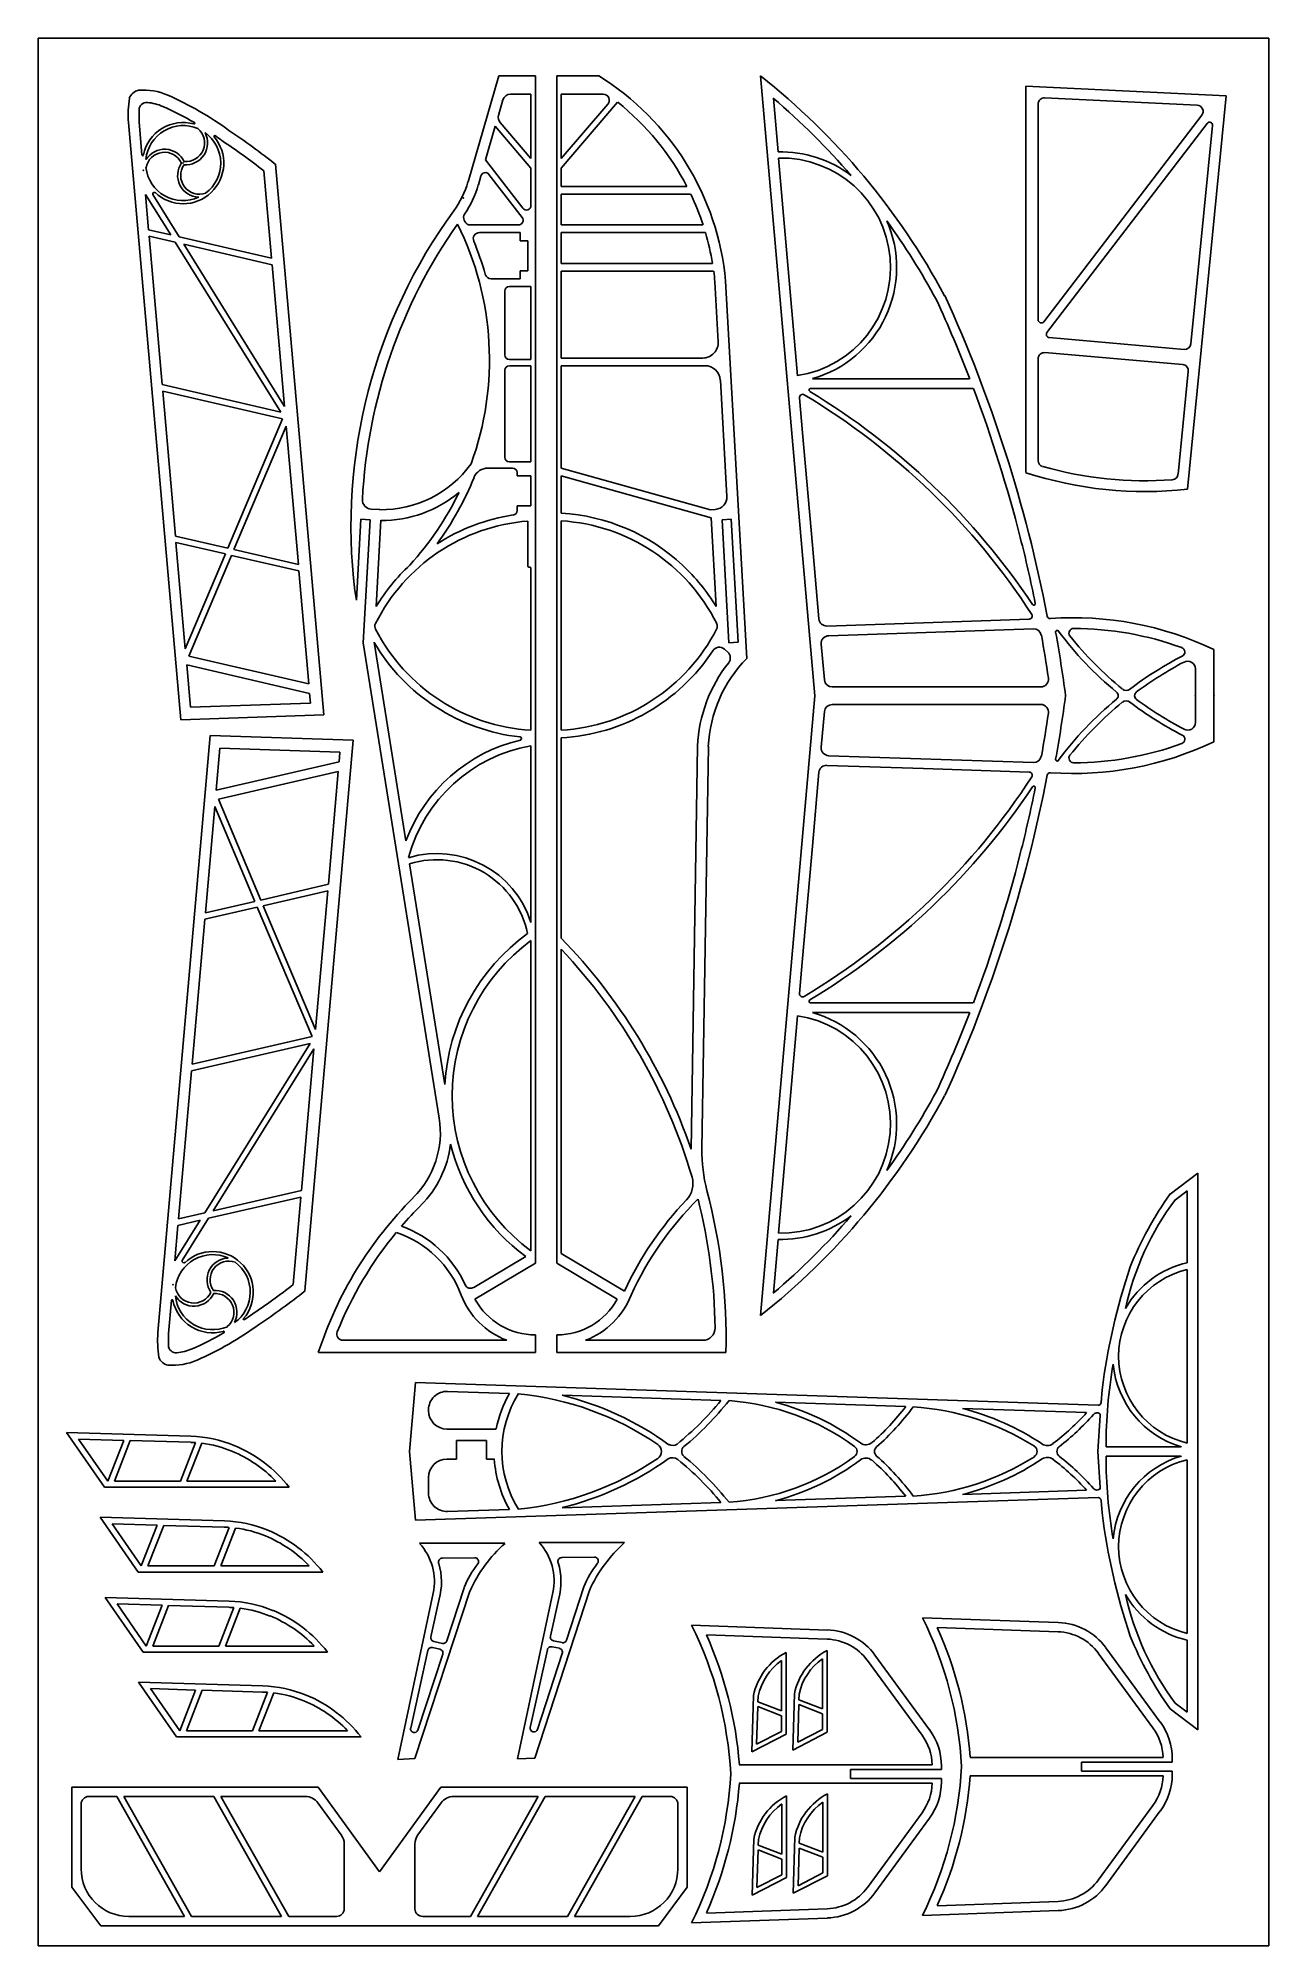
# Model space of a CAD drawing. Header units: millimetres. Extents: x 1497 to 2297, y -732 to 508.
import ezdxf

# ---------------------------------------------------------------- set-up
doc = ezdxf.new("R2010")
doc.units = ezdxf.units.MM
doc.header["$PDSIZE"] = -1

msp = doc.modelspace()

# ---------------------------------------------------------------- linework, layer by layer
at = {"color": 7, "linetype": 'Continuous'}
for p, q in [((1496.8, 508.2), (2296.8, 508.2)), ((1496.8, 508.2), (1496.8, -731.8)), ((2296.8, 508.2), (2296.8, -731.8)), ((1776.3, 414.8), (1796.2, 483.8)), ((1820.2, 483.8), (1796.2, 483.8)), ((1820.2, -288.1), (1820.2, 483.8)), ((1833.9, 483.8), (1861.2, 483.8)), ((1833.9, -288.1), (1833.9, 483.8)), ((1966.4, 483.8), (2001.8, 80.8)), ((1817.2, 471.8), (1803.8, 471.8)), ((1817.2, 429.9), (1817.2, 471.8)), ((1836.9, 471.8), (1864.1, 471.8)), ((1836.9, 429.9), (1836.9, 471.8)), ((2269.2, 470.7), (2138.9, 477)), ((2138.9, 477), (2138.9, 225.8)), ((1796, 458), (1799, 468.2)), ((1836.9, 423.8), (1873.5, 466.5)), ((1836.9, 429.9), (1867.1, 465.2)), ((1974.8, 469.2), (1977.8, 434.3)), ((2146.9, 465.4), (2146.9, 325.1)), ((2250.2, 464.6), (2151.1, 469.4)), ((2269.2, 470.7), (2243.9, 215)), ((1555.5, 453.3), (1589.5, 65.2)), ((1562.4, 453.8), (1564.3, 432.3)), ((1787.7, 429.1), (1794, 450.9)), ((1817.2, 423.8), (1794, 450.9)), ((1817.2, 429.9), (1797.1, 453.4)), ((2150.5, 323.9), (2253.2, 458.2)), ((2152.6, 316.8), (2256.7, 452.8)), ((2260.3, 451.4), (2246.2, 309.5)), ((1643.5, 422), (1648.5, 365.1)), ((1651.2, 426.2), (1682.6, 68.3)), ((1811.8, 397.7), (1787.7, 429.1)), ((1817.2, 399.5), (1817.2, 423.8)), ((1836.9, 411.8), (1836.9, 423.8)), ((1978.1, 430.3), (1990.4, 288.8)), ((1783, 412.8), (1784.7, 418.6)), ((1811.5, 391.6), (1789.9, 419.6)), ((1836.9, 411.8), (1918.6, 411.8)), ((1566.6, 406.6), (1568.6, 383.6)), ((1583, 380.3), (1566.6, 406.6)), ((1588.5, 379), (1571.4, 406.5)), ((1836.9, 399.5), (1836.9, 406.8)), ((1836.9, 406.8), (1921, 406.8)), ((1836.9, 386.8), (1836.9, 399.5)), ((1777.8, 386.8), (1809.1, 386.8)), ((1836.9, 386.8), (1929, 386.8)), ((1583, 380.3), (1568.6, 383.6)), ((1586, 375.5), (1569, 379.4)), ((1569, 379.4), (1577.4, 283)), ((1654.5, 265.2), (1586, 375.5)), ((1648.5, 365.1), (1588.5, 379)), ((1657, 268.8), (1591.5, 374.2)), ((1648.9, 360.9), (1591.5, 374.2)), ((1783.7, 381.8), (1810.2, 381.8)), ((1810.2, 376.5), (1810.2, 381.8)), ((1810.2, 376.5), (1815.2, 376.5)), ((1815.2, 357), (1815.2, 376.5)), ((1836.9, 381.8), (1930.6, 381.8)), ((1836.9, 361.8), (1836.9, 381.8)), ((1648.9, 360.9), (1657, 268.8)), ((1836.9, 361.8), (1935.2, 361.8)), ((1791.3, 351.8), (1810.2, 351.8)), ((1810.2, 357), (1815.2, 357)), ((1810.2, 351.8), (1810.2, 357)), ((1836.9, 356.8), (1935.9, 356.8)), ((1836.9, 300.3), (1836.9, 356.8)), ((1938.9, 310.9), (1936.8, 349.8)), ((1957.5, 105), (1943.7, 350.3)), ((1800.2, 302.3), (1800.2, 343.8)), ((1803.2, 346.8), (1817.2, 346.8)), ((1817.2, 299.3), (1817.2, 346.8)), ((2241.9, 305.9), (2154.1, 313.6)), ((1803.2, 299.3), (1817.2, 299.3)), ((1836.9, 300.3), (1928.9, 300.3)), ((2146.9, 299.8), (2146.9, 233.6)), ((2240.8, 296), (2151.2, 303.8)), ((1800.2, 235.8), (1800.2, 292.3)), ((1803.2, 295.3), (1817.2, 295.3)), ((1817.2, 232.8), (1817.2, 295.3)), ((1836.9, 228.8), (1836.9, 295.3)), ((1836.9, 295.3), (1930.3, 295.3)), ((1944.6, 210.3), (1940.3, 285.9)), ((2102.3, 286.8), (2000.1, 286.8)), ((2244.4, 291.6), (2237.8, 224.7)), ((1654.5, 265.2), (1577.4, 283)), ((1655.7, 260.8), (1577.8, 278.8)), ((1577.8, 278.8), (1586.1, 184.6)), ((1991.8, 274.5), (1993.8, 251.7)), ((2104.7, 280.5), (1998.9, 280.5)), ((1655.7, 260.8), (1620.1, 176.7)), ((1658.1, 256.1), (1624.1, 175.8)), ((1658.1, 256.1), (1666, 166.1)), ((1993.8, 251.7), (2000.2, 178.7)), ((1789.4, 228.8), (1805.2, 228.8)), ((1803.2, 232.8), (1817.2, 232.8)), ((1808.2, 223.8), (1808.2, 225.8)), ((1808.2, 223.8), (1817.2, 223.8)), ((1817.2, 204.3), (1817.2, 223.8)), ((1836.9, 228.8), (1934, 201.7)), ((1836.9, 199.5), (1836.9, 223.7)), ((1836.9, 223.7), (1934.3, 196.4)), ((1718.9, 201.8), (1713.3, 202.1)), ((1808.2, 204.3), (1817.2, 204.3)), ((1808.2, 201.2), (1808.2, 204.3)), ((1934, 201.7), (1937, 201.9)), ((1703.7, 142.9), (1706.7, 195.5)), ((1712.7, 195.1), (1706.7, 195.5)), ((1708.2, 115.1), (1712.7, 195.1)), ((1716.5, 138.7), (1719.6, 194.8)), ((1815.2, 165.1), (1815.2, 194.3)), ((1836.9, 58.4), (1836.9, 194.5)), ((1937.6, 138.7), (1934.3, 196.4)), ((1941.4, 195.1), (1947.4, 195.5)), ((1945.9, 115.2), (1941.4, 195.1)), ((1951.9, 115.6), (1947.4, 195.5)), ((1620.1, 176.7), (1586.1, 184.6)), ((1618.6, 173), (1586.4, 180.4)), ((1586.4, 180.4), (1592.5, 111.3)), ((1666, 166.1), (1624.1, 175.8)), ((2000.2, 178.7), (2004.4, 130.7)), ((1618.6, 173), (1592.5, 111.3)), ((1622.5, 172), (1594.8, 106.6)), ((1666.4, 161.9), (1622.5, 172)), ((1666.4, 161.9), (1672.8, 88.6)), ((1815.9, 164.4), (1816.5, 164.4)), ((1817.2, 58.4), (1817.2, 163.7)), ((1702.7, 149.1), (1703.7, 142.9)), ((2009.6, 126.1), (2072.3, 128.2)), ((2010.7, 119.8), (2143.9, 124.3)), ((2072.3, 128.2), (2141.1, 130.6)), ((1708.2, 115.1), (1757.6, -193.9)), ((1715.2, 115.5), (1735.9, -13.6)), ((1945.9, 115.2), (1951.9, 115.6)), ((1998, 119.7), (1998.3, 119.7)), ((2005.9, 114.4), (2008, 91.1)), ((1673.3, 82.3), (1593.4, 100.8)), ((1593.4, 100.8), (1595.8, 73.4)), ((1672.8, 88.6), (1594.8, 106.6)), ((1942.9, 111), (1945.1, 109.1)), ((2261.1, 50.8), (2261.1, 110.8)), ((2249.1, 63.4), (2249.1, 98.2)), ((1595.8, 73.4), (1673.9, 76)), ((1673.3, 82.3), (1673.9, 76)), ((1966.4, -322.1), (2001.8, 80.8)), ((2013, 86.5), (2148.6, 86.5)), ((2013, 75.1), (2148.6, 75.1)), ((2161.1, 80.8), (2161.1, 80.8)), ((2161.1, 80.8), (2161.1, 80.8)), ((1589.5, 65.2), (1682.6, 68.3)), ((2005.9, 47.3), (2008, 70.6)), ((1574.6, -333.2), (1608.6, 54.9)), ((1608.6, 54.9), (1701.7, 51.8)), ((1670.3, -306.1), (1701.7, 51.8)), ((1836.9, -76.7), (1836.9, 53.4)), ((1612.5, 19.3), (1614.9, 46.7)), ((1692.5, 37.8), (1612.5, 19.3)), ((1614.9, 46.7), (1693, 44.1)), ((1692.5, 37.8), (1693, 44.1)), ((1817.2, -66.6), (1817.2, 48.3)), ((1925.5, 48.1), (1921.3, -213.9)), ((1932.5, 47.9), (1928.3, -213.7)), ((1998, 41.9), (1998.3, 41.9)), ((2010.7, 41.8), (2143.9, 37.3)), ((1691.9, 31.5), (1614, 13.5)), ((1685.5, -41.8), (1691.9, 31.5)), ((2000.2, -17), (2004.4, 31)), ((2009.6, 35.5), (2072.3, 33.4)), ((2072.3, 33.4), (2141.1, 31.1)), ((1641.7, -52), (1614, 13.5)), ((1605.6, -60.3), (1611.6, 8.8)), ((1637.7, -52.9), (1611.6, 8.8)), ((1993.8, -90.1), (2000.2, -17)), ((1738.2, -28.4), (1761.2, -171.9)), ((1685.5, -41.8), (1641.7, -52)), ((1685.1, -46), (1643.2, -55.7)), ((1677.2, -136.1), (1685.1, -46)), ((1639.3, -56.6), (1605.2, -64.5)), ((1637.7, -52.9), (1605.6, -60.3)), ((1674.9, -140.8), (1639.3, -56.6)), ((1677.2, -136.1), (1643.2, -55.7)), ((1596.9, -158.8), (1605.2, -64.5)), ((1817.2, -280), (1817.2, -78.4)), ((1836.9, -281.8), (1836.9, -84)), ((1991.8, -112.8), (1993.8, -90.1)), ((2104.7, -118.8), (1998.9, -118.8)), ((1978.1, -268.6), (1990.4, -127.2)), ((2102.3, -125.2), (2000.1, -125.2)), ((1673.6, -145.2), (1596.6, -163)), ((1674.9, -140.8), (1596.9, -158.8)), ((1673.6, -145.2), (1605.1, -255.4)), ((1676.1, -148.8), (1610.6, -254.1)), ((1668, -240.9), (1676.1, -148.8)), ((1588.1, -259.3), (1596.6, -163)), ((2250.7, -229.6), (2232.6, -243.1)), ((2250.7, -229.6), (2250.7, -591.3)), ((1667.7, -245.1), (1607.6, -258.9)), ((1668, -240.9), (1610.6, -254.1)), ((1662.7, -301.9), (1667.7, -245.1)), ((2243.7, -241.1), (2236.1, -246.8)), ((2243.7, -287.8), (2243.7, -241.1)), ((1602.1, -260.2), (1585.7, -286.6)), ((1602.1, -260.2), (1587.7, -263.5)), ((1605.1, -255.4), (1588.1, -259.3)), ((1607.6, -258.9), (1590.5, -286.4)), ((1585.7, -286.6), (1587.7, -263.5)), ((1974.8, -307.6), (1977.8, -272.6)), ((1813.9, -283.7), (1780.1, -303.8)), ((1836.9, -281.8), (1878, -306.2)), ((1820.2, -288.1), (1780.8, -311.5)), ((1833.9, -288.1), (1873.3, -311.5)), ((2243.7, -405), (2243.7, -292.2)), ((1581.6, -333.7), (1583.5, -312.2)), ((1820.2, -346.2), (1820.2, -334.7)), ((1833.9, -346.2), (1833.9, -334.7)), ((1820.2, -346.2), (1679, -346.2)), ((1801.4, -338.2), (1695, -338.2)), ((1943.9, -346.2), (1833.9, -346.2)), ((1928.9, -338.2), (1852.6, -338.2)), ((1742.1, -365.7), (1738.2, -410.4)), ((2185.8, -380.4), (1742.1, -365.7)), ((1803.2, -372.7), (1763, -371.4)), ((2188.4, -370.4), (2187.9, -378.6)), ((1750.6, -383.9), (1750.6, -383.4)), ((1940.7, -377.3), (1837.5, -373.8)), ((2060.7, -381.3), (1976.2, -378.5)), ((2178.4, -385.2), (2097.8, -382.5)), ((1794.6, -395.9), (1762.6, -395.9)), ((2185.9, -385.4), (2185.1, -385.4)), ((2187.3, -387), (2185.7, -410.4)), ((1540, -433.7), (1515.3, -398.1)), ((1596.1, -400.6), (1515.3, -398.1)), ((1542.1, -429.7), (1523.1, -402.4)), ((1552.5, -403.3), (1523.1, -402.4)), ((1542.1, -429.7), (1552.5, -403.3)), ((1546.4, -429.7), (1556.7, -403.4)), ((1596, -404.5), (1556.7, -403.4)), ((1589.3, -429.7), (1599.1, -404.7)), ((1593.6, -429.7), (1603.3, -405.1)), ((1768.8, -415.4), (1768.8, -403.4)), ((1788.3, -403.4), (1768.8, -403.4)), ((1788.3, -415.4), (1788.3, -403.4)), ((2191, -407.4), (2239.9, -407.4)), ((1738.2, -410.4), (1738.2, -410.4)), ((1738.2, -410.4), (1738.2, -410.4)), ((1742.1, -455.2), (1738.2, -410.4)), ((1768.8, -415.4), (1762.6, -415.4)), ((1793.4, -415.4), (1788.3, -415.4)), ((2187.3, -433.8), (2185.7, -410.4)), ((2191, -413.4), (2239.9, -413.4)), ((2243.7, -415.9), (2243.7, -528.7)), ((1540, -433.7), (1660, -433.7)), ((1546.4, -429.7), (1589.3, -429.7)), ((1593.6, -429.7), (1651.3, -429.7)), ((1750.6, -437.5), (1750.6, -427.4)), ((2185.8, -440.4), (1742.1, -455.2)), ((1940.7, -443.6), (1837.5, -447)), ((2060.7, -439.6), (1976.2, -442.4)), ((2178.4, -435.7), (2097.8, -438.4)), ((2185.9, -435.4), (2185.1, -435.5)), ((2188.4, -450.4), (2187.9, -442.3)), ((1561.8, -488.8), (1537.1, -453.2)), ((1617.9, -455.6), (1537.1, -453.2)), ((1563.9, -484.8), (1544.9, -457.5)), ((1574.3, -458.3), (1544.9, -457.5)), ((1563.9, -484.8), (1574.3, -458.3)), ((1568.2, -484.8), (1578.5, -458.5)), ((1617.8, -459.6), (1578.5, -458.5)), ((1803.2, -448.2), (1763, -449.5)), ((1611.2, -484.8), (1621, -459.8)), ((1615.5, -484.8), (1625.1, -460.2)), ((1744.8, -470.1), (1800.3, -470.1)), ((1822.5, -469.7), (1878.1, -469.7)), ((1759.6, -479.9), (1780.7, -479.6)), ((1837.3, -479.4), (1858.5, -479.1)), ((1561.8, -488.8), (1681.8, -488.8)), ((1568.2, -484.8), (1611.2, -484.8)), ((1615.5, -484.8), (1673.1, -484.8)), ((1565, -540.9), (1540.3, -505.3)), ((1621.1, -507.7), (1540.3, -505.3)), ((1753.7, -502.6), (1730.7, -610.7)), ((1777.4, -501.3), (1741.8, -610.1)), ((1757.5, -506.4), (1752.1, -531)), ((1773.8, -499), (1762.6, -533.5)), ((1831.4, -502.1), (1808.4, -610.2)), ((1855.2, -500.9), (1819.6, -609.7)), ((1835.3, -506), (1829.8, -530.5)), ((1851.6, -498.5), (1840.3, -533)), ((1567, -536.9), (1548.1, -509.5)), ((1577.4, -510.4), (1548.1, -509.5)), ((1567, -536.9), (1577.4, -510.4)), ((1571.3, -536.9), (1581.6, -510.5)), ((1620.9, -511.7), (1581.6, -510.5)), ((1614.3, -536.9), (1624.1, -511.9)), ((1618.6, -536.9), (1628.2, -512.3)), ((2071.6, -518.6), (2160, -521.7)), ((1921.5, -523.4), (2009.9, -526.5)), ((1931.2, -529.7), (2009.7, -532.5)), ((2081.2, -524.9), (2159.8, -527.7)), ((2243.7, -533.1), (2243.7, -579.8)), ((1565, -540.9), (1685, -540.9)), ((1571.3, -536.9), (1614.3, -536.9)), ((1618.6, -536.9), (1676.2, -536.9)), ((1750.2, -539.8), (1739, -590.2)), ((1759.8, -542.1), (1743.7, -591.5)), ((1753.1, -537.9), (1757.9, -538.9)), ((1754, -534), (1759.7, -535.2)), ((1827.9, -539.3), (1816.7, -589.8)), ((1837.5, -541.7), (1821.5, -591.1)), ((1830.9, -537.4), (1835.7, -538.4)), ((1831.8, -533.5), (1837.4, -534.7)), ((1983, -594.2), (1983, -541.1)), ((2006.7, -577.8), (2006.7, -545.2)), ((2009.7, -593), (2009.7, -539.8)), ((2076.3, -591.3), (2040.8, -542.8)), ((2221.5, -590), (2186, -541.6)), ((2226.3, -586.5), (2190.8, -538)), ((1980, -579), (1980, -546.4)), ((2071.4, -594.8), (2035.9, -546.4)), ((1586.8, -596), (1562.1, -560.4)), ((1642.9, -562.8), (1562.1, -560.4)), ((1588.9, -592), (1569.9, -564.6)), ((1599.2, -565.5), (1569.9, -564.6)), ((1588.9, -592), (1599.2, -565.5)), ((1593.2, -592), (1603.5, -565.6)), ((1642.8, -566.8), (1603.5, -565.6)), ((1636.1, -592), (1645.9, -567)), ((1640.4, -592), (1650, -567.4)), ((1961.9, -569.2), (1960.8, -605.7)), ((1964.8, -569.5), (1964.7, -573.1)), ((1988.5, -567.9), (1987.4, -604.5)), ((1991.5, -568.3), (1991.4, -571.9)), ((1964.6, -576.2), (1963.9, -600.7)), ((1980, -582.2), (1964.6, -576.2)), ((1980, -579), (1964.7, -573.1)), ((1980, -592.4), (1980, -582.2)), ((1991.3, -575), (1990.6, -599.5)), ((2006.7, -581), (1991.3, -575)), ((2006.7, -577.8), (1991.4, -571.9)), ((2006.7, -591.2), (2006.7, -581)), ((2250.7, -591.3), (2232.6, -577.7)), ((2243.7, -579.8), (2236, -574)), ((1593.2, -592), (1636.1, -592)), ((1640.4, -592), (1698, -592)), ((1983, -594.2), (1960.8, -605.7)), ((1980, -592.4), (1963.9, -600.7)), ((2009.7, -593), (1987.4, -604.5)), ((2006.7, -591.2), (1990.6, -599.5)), ((1586.8, -596), (1706.8, -596)), ((1730.7, -610.7), (1741.8, -610.1)), ((1808.4, -610.2), (1819.6, -609.7)), ((1952.6, -614.1), (2078, -614.1)), ((2025, -617.1), (2025, -623.1)), ((2025, -617.1), (2084, -617.1)), ((2084, -614.9), (2084, -617.1)), ((2102.7, -609.3), (2228.1, -609.3)), ((2175.1, -612.3), (2175.1, -618.3)), ((2175.1, -612.3), (2234.1, -612.3)), ((2175.1, -618.3), (2234.1, -618.3)), ((2234.1, -610.1), (2234.1, -612.3)), ((2234.1, -620.4), (2234.1, -618.3)), ((1678.8, -628.7), (1518.8, -628.7)), ((1518.8, -693.7), (1518.8, -628.7)), ((1678.8, -628.7), (1718.8, -683.7)), ((1758.7, -628.7), (1718.8, -683.7)), ((1758.7, -628.7), (1918.7, -628.7)), ((1918.7, -693.7), (1918.7, -628.7)), ((1952.6, -626.1), (2078, -626.1)), ((2025, -623.1), (2084, -623.1)), ((2084, -625.2), (2084, -623.1)), ((2102.7, -621.3), (2228.1, -621.3)), ((1524.8, -681.7), (1524.8, -639.7)), ((1548, -634.7), (1529.8, -634.7)), ((1592, -712.7), (1548, -634.7)), ((1596.6, -712.7), (1552.6, -634.7)), ((1611.1, -634.7), (1552.6, -634.7)), ((1655.1, -712.7), (1611.1, -634.7)), ((1670.6, -634.7), (1615.7, -634.7)), ((1659.7, -712.7), (1615.7, -634.7)), ((1678.7, -638.9), (1693.8, -659.7)), ((1758.8, -638.9), (1743.7, -659.7)), ((1766.9, -634.7), (1821.8, -634.7)), ((1777.8, -712.7), (1821.8, -634.7)), ((1782.4, -712.7), (1826.4, -634.7)), ((1826.4, -634.7), (1884.9, -634.7)), ((1840.9, -712.7), (1884.9, -634.7)), ((1845.5, -712.7), (1889.5, -634.7)), ((1889.5, -634.7), (1907.7, -634.7)), ((1912.7, -681.7), (1912.7, -639.7)), ((1980.2, -672.2), (1980.2, -639.6)), ((1983.2, -687.4), (1983.2, -634.3)), ((2006.9, -671), (2006.9, -638.4)), ((2009.9, -686.2), (2009.9, -633)), ((2221.5, -640.5), (2186, -689)), ((2226.3, -644.1), (2190.8, -692.6)), ((2071.4, -645.3), (2035.9, -693.8)), ((2076.3, -648.9), (2040.8, -697.4)), ((1695.8, -665.6), (1695.8, -707.7)), ((1741.8, -665.6), (1741.8, -707.7)), ((1962.1, -662.3), (1961, -698.9)), ((1964.9, -669.4), (1964.1, -693.9)), ((1965.1, -662.7), (1964.9, -666.3)), ((1980.2, -672.2), (1964.9, -666.3)), ((1980.2, -675.4), (1964.9, -669.4)), ((1988.7, -661.1), (1987.6, -697.6)), ((1991.5, -668.2), (1990.8, -692.7)), ((2006.9, -674.2), (1991.5, -668.2)), ((1991.7, -661.5), (1991.6, -665.1)), ((2006.9, -671), (1991.6, -665.1)), ((1980.2, -685.6), (1980.2, -675.4)), ((2006.9, -684.4), (2006.9, -674.2)), ((1518.8, -693.7), (1537.5, -718.7)), ((1918.7, -693.7), (1900.1, -718.7)), ((1983.2, -687.4), (1961, -698.9)), ((1980.2, -685.6), (1964.1, -693.9)), ((2009.9, -686.2), (1987.6, -697.6)), ((2006.9, -684.4), (1990.8, -692.7)), ((2081.2, -705.7), (2159.8, -702.9)), ((1718.8, -718.7), (1537.5, -718.7)), ((1592, -712.7), (1555.8, -712.7)), ((1655.1, -712.7), (1596.6, -712.7)), ((1690.8, -712.7), (1659.7, -712.7)), ((1718.8, -718.7), (1900.1, -718.7)), ((1746.8, -712.7), (1777.8, -712.7)), ((1782.4, -712.7), (1840.9, -712.7)), ((1845.5, -712.7), (1881.7, -712.7)), ((1921.5, -716.8), (2009.9, -713.7)), ((1931.2, -710.5), (2009.7, -707.7)), ((2071.6, -712), (2160, -708.9)), ((1496.8, -731.8), (2296.8, -731.8))]:
    msp.add_line(p, q, dxfattribs=at)
for centre, radius, start, end in [((1768.2, 334), 176.3, 5.3054, 58.1626), ((1680.4, 122.7), 460.6, 28.2652, 51.6205), ((1563.8, 466.2), 8.33, 102.2746, 159.0608), ((1565.2, 435.3), 39.2, 66.0756, 94.5659), ((1803.8, 466.8), 5, 90, 163.8812), ((1864.1, 467.8), 4, 319.3444, 90), ((1639.2, 458.1), 83.8, 172.3614, 183.2588), ((1639.2, 458.1), 76.8, 177.3373, 183.1806), ((1567.4, 461.4), 5, 85.1691, 177.3373), ((1565.2, 435.3), 31.2, 66.0756, 85.1691), ((1492.3, 271.1), 210.9, 59.7827, 66.0756), ((1492.3, 271.1), 218.9, 54.0241, 66.0756), ((1768.2, 334), 169.3, 27.3516, 51.513), ((1680.3, 122.8), 454.6, 40.6503, 49.6356), ((2150.9, 465.4), 4, 87.2542, 180), ((2250.1, 460.6), 4, 322.585, 87.2542), ((1591.1, 427), 26.4, 74.7452, 168.4308), ((1591.1, 427), 24.4, 66.8481, 174.3402), ((1592.8, 440.1), 14.2, 265.1513, 28.1057), ((1592.8, 440.1), 12.2, 265.3419, 49.6222), ((1598.2, 452.9), 0.5, 254.7452, 59.7827), ((1591.1, 427), 24.4, 306.8481, 54.3402), ((1365.2, 65.1), 460.6, 51.6205, 56.2822), ((1800.9, 456.7), 5, 163.8812, 220.6556), ((2258.3, 451.6), 2, 354.3467, 142.585), ((1579, 421.8), 14.2, 25.1513, 148.1057), ((1579, 421.8), 12.2, 25.3419, 169.6222), ((1591.1, 427), 26.4, 226.5512, 40.5137), ((1611.6, 444.4), 0.5, 55.4763, 220.5137), ((1492.3, 271.1), 210.9, 53.9815, 55.4763), ((1365.2, 65.1), 452.6, 52.0552, 56.3023), ((1979.8, 359.2), 75.1, 52.7661, 91.5144), ((1564.8, 432.3), 0.5, 185.0131, 348.4308), ((1591.1, 427), 24.4, 186.8481, 294.3402), ((1601.7, 419), 14.2, 145.1513, 268.1057), ((1601.7, 419), 12.2, 145.3419, 289.6222), ((1979.8, 359.2), 71.1, 278.5972, 91.3204), ((1718.6, 431.4), 60, 323.8723, 343.8812), ((1718.6, 431.4), 67, 325.8677, 343.8812), ((1787.5, 417.8), 3, 37.6104, 163.8812), ((1572.4, 406.9), 1.09, 38.6695, 205.0775), ((1814.2, 399.5), 3, 217.6104, 0), ((1768.2, 334), 169.3, 18.168, 25.4626), ((2048, 191), 347.8, 143.8723, 186.9277), ((2048, 191), 340.8, 144.8203, 177.0753), ((1592.2, 299.2), 198, 340.0048, 26.4432), ((1777.4, 391.6), 4, 145.8677, 206.5167), ((1592.2, 299.2), 203, 26.2637, 26.5167), ((1777.8, 390.8), 4, 206.2637, 270), ((1809.1, 389.8), 3, 270, 37.6104), ((1979.8, 359.2), 75.1, 285.6985, 23.7952), ((1680.3, 122.8), 454.6, 28.2623, 35.911), ((1783.7, 377.8), 4, 90, 202.3154), ((1592.2, 299.2), 203, 15.8684, 22.3154), ((1768.2, 334), 169.3, 9.4484, 16.3961), ((1791.3, 355.8), 4, 195.8684, 270), ((1768.2, 334), 169.3, 5.3484, 7.7372), ((1803.2, 343.8), 3, 90, 180), ((1253.5, -40.5), 909.8, 21.0877, 24.5925), ((1253.4, -40.2), 915.8, 10.8751, 24.5869), ((2148.9, 325.1), 2, 180, 322.585), ((1928.9, 310.3), 10, 270, 3.2045), ((2154.2, 315.6), 2, 142.585, 265), ((1803.2, 302.3), 3, 180, 270), ((2150.9, 299.8), 4, 85, 180), ((2242.2, 309.9), 4, 265, 354.3467), ((1803.2, 292.3), 3, 90, 180), ((1930.3, 285.3), 10, 3.2045, 90), ((2240.5, 292), 4, 354.3467, 85), ((1993.8, 274.7), 2, 59.0614, 185.0131), ((1760.7, -114.2), 455.4, 45.9987, 59.0614), ((1998.9, 279.5), 1, 90, 238.8563), ((1760.8, -114.6), 459.4, 33.6557, 58.8563), ((1253.5, -40.5), 909.8, 14.2578, 20.6621), ((1803.2, 235.8), 3, 180, 270), ((1720, 273.6), 71.9, 269.0634, 324.0734), ((1789.4, 218.8), 10, 90, 157.8447), ((1805.2, 225.8), 3, 0, 90), ((2216.6, 465.5), 252, 252.0452, 276.2212), ((2150.9, 233.6), 4, 180, 254.1841), ((2216.6, 465.5), 245, 254.1841, 274.1067), ((2233.8, 225.1), 4, 274.1067, 354.3467), ((1720, 273.6), 78.9, 269.7181, 309.694), ((1592.2, 299.2), 198, 317.6065, 334.1856), ((1592.2, 299.2), 203, 323.8837, 337.8447), ((1760.7, -114.2), 455.4, 32.9786, 45.9987), ((1713.6, 208.1), 6, 177.0753, 266.7955), ((1805.2, 201.2), 3, 278.6561, 360), ((1829.4, 73.3), 126.4, 46.9559, 86.609), ((1936.6, 209.9), 8, 273.2045, 3.2045), ((1824.7, 73.3), 121.4, 94.477, 153.372), ((1824.7, 73.3), 126.4, 98.6561, 122.8252), ((1829.4, 73.3), 121.4, 26.628, 86.4691), ((1253.5, -40.5), 909.8, 11.4967, 14.2578), ((1824.7, 73.3), 126.4, 133.0441, 148.8326), ((1815.9, 165.1), 0.7, 180, 270), ((1816.5, 163.7), 0.7, 0, 90), ((1829.4, 73.3), 126.4, 31.1674, 46.9559), ((2144, 140.6), 1, 213.6557, 11.4967), ((1719.7, 125.9), 4, 153.372, 207.219), ((1824.1, 179.6), 121.4, 207.219, 266.7284), ((1829.9, 179.6), 121.4, 273.2716, 332.781), ((1934.3, 125.9), 4, 332.781, 26.628), ((2009.4, 131.1), 5, 185.0131, 271.9433), ((2141, 132.6), 2, 271.9433, 32.9786), ((2144, 119.3), 5, 10.1769, 91.9433), ((2154.7, 132.9), 2, 190.8751, 274.0706), ((2169.8, -80.4), 211.9, 64.4883, 94.0706), ((2169.9, 121.5), 3, 89.9793, 218.5275), ((2169.8, -80.4), 204.9, 69.9033, 89.9793), ((1824.1, 179.6), 126.4, 210.5009, 263.6771), ((1939.6, 107.3), 5, 48.868, 146.5973), ((2010.9, 114.8), 5, 91.9433, 185.0131), ((1253.5, -40.5), 909.8, 8.3911, 10.1769), ((2159.2, 122.3), 1, 36.7152, 190.1722), ((1253.4, -40.2), 919.3, 7.5657, 10.1722), ((2345.2, 261.1), 231.1, 216.7152, 230.3516), ((2345.2, 261.1), 227.1, 218.5275, 230.7768), ((2239.2, 109.2), 3, 297.4834, 69.9033), ((1829.9, 179.6), 126.4, 273.1421, 326.5973), ((2019.1, 44), 93.7, 141.5451, 177.508), ((2019.1, 44), 86.7, 135.2978, 177.4457), ((1941.8, 105.4), 5, 321.5451, 48.868), ((2352.2, -108), 241.9, 117.4834, 127.0297), ((2352.2, -108), 237.9, 117.6631, 126.4738), ((2244.1, 98.2), 5, 0, 117.6631), ((2013, 91.5), 5, 185.0131, 270), ((2148.6, 91.5), 5, 270, 8.3911), ((2013, 70.1), 5, 90, 174.9869), ((2148.6, 70.1), 5, 351.6089, 90), ((1253.4, 201.9), 919.3, 349.8279, 352.4343), ((2345.2, -99.4), 231.1, 129.6484, 143.2847), ((2345.2, -99.4), 227.1, 129.2232, 141.4725), ((2195.9, 80.8), 3, 309.6484, 50.3516), ((2204.2, 88.2), 4, 230.7768, 307.0297), ((2204.2, 73.4), 4, 52.9703, 129.2232), ((2352.2, 269.7), 241.9, 232.9703, 242.5166), ((2212.6, 80.8), 3, 126.4738, 233.5262), ((2352.2, 269.7), 237.9, 233.5262, 242.3369), ((1253.5, 202.2), 909.8, 349.8231, 351.6089), ((2244.1, 63.4), 5, 242.3369, 0), ((1834.6, -50.7), 105.5, 103.3218, 159.3962), ((1810.1, 53), 1, 283.3218, 83.6771), ((2169.8, 242.1), 211.9, 265.9295, 295.5117), ((2169.8, 242.1), 204.9, 270.0207, 290.0967), ((2239.2, 52.5), 3, 290.0967, 62.5166), ((1834.6, -50.7), 100.5, 99.9923, 164.8561), ((2010.9, 46.8), 5, 174.9869, 268.0567), ((2144, 42.3), 5, 268.0567, 349.8231), ((2159.2, 39.3), 1, 169.8279, 323.2847), ((2169.9, 40.2), 3, 141.4725, 270.0207), ((2009.4, 30.6), 5, 88.0567, 174.9869), ((1760.7, 275.9), 455.4, 314.0013, 327.0214), ((1253.4, 201.9), 915.8, 335.4131, 349.125), ((2141, 29.1), 2, 327.0214, 88.0567), ((2154.7, 28.7), 2, 85.9295, 169.125), ((1760.8, 276.2), 459.4, 301.1437, 326.3443), ((1253.5, 202.2), 909.8, 345.7422, 348.5033), ((2144, 21), 1, 348.5033, 146.3443), ((1756, -86), 64.2, 17.5961, 106.617), ((1253.5, 202.2), 909.8, 339.3379, 345.7422), ((1756, -86), 60.2, 11.6201, 107.1197), ((1760.7, 275.9), 455.4, 300.9386, 314.0013), ((1890.8, -179.2), 129.8, 125.7512, 176.7714), ((1890.8, -179.2), 124.8, 126.1437, 233.8563), ((1568.2, -336.6), 373.8, 19.1629, 44.0484), ((1568.2, -336.6), 368.8, 16.4417, 43.2395), ((1993.8, -113), 2, 174.9869, 300.9386), ((1998.9, -117.8), 1, 121.1437, 270), ((1979.8, -197.5), 71.1, 268.6796, 81.4028), ((1979.8, -197.5), 75.1, 336.2048, 74.3015), ((1253.5, 202.2), 909.8, 335.4075, 338.9123), ((1680.4, 38.9), 460.6, 308.3795, 331.7348), ((1680.3, 38.8), 454.6, 324.089, 331.7377), ((1698.3, -203), 60, 314.9384, 8.8006), ((1698.3, -203), 67, 314.9384, 353.3878), ((1890.8, -179.2), 129.8, 194.0768, 233.6458), ((2028.3, -215.3), 100, 179.0793, 194.7698), ((1907.5, -236.5), 15, 316.4483, 16.4417), ((1918.7, -423.9), 252, 134.9384, 162.0452), ((2078.9, -399.4), 221.5, 136.4483, 155.1131), ((2078.9, -399.4), 216.5, 135.0205, 155.2486), ((1568.2, -336.6), 368.8, 1.0122, 14.1605), ((1568.2, -336.6), 375.8, 358.5322, 14.7698), ((2380.5, -355.5), 180.8, 143.0119, 167.8459), ((2424.6, -378.8), 235.1, 144.7402, 157.9103), ((1918.7, -423.9), 245, 134.9384, 139.2621), ((1680.3, 38.8), 454.6, 310.3644, 319.3497), ((1979.8, -197.5), 75.1, 268.4856, 307.2339), ((1918.7, -423.9), 245, 140.5147, 158.1533), ((1708.5, -332.2), 67.5, 20.2996, 71.7045), ((1708.5, -332.2), 72.5, 24.5626, 70.1309), ((1610.3, -306.9), 24.4, 65.6598, 173.1519), ((1610.3, -306.9), 26.4, 319.4863, 133.4488), ((1620.8, -298.9), 14.2, 91.8943, 214.8487), ((1591.5, -286.8), 1.09, 154.9225, 321.3305), ((1620.8, -298.9), 12.2, 70.3778, 214.6581), ((1610.3, -306.9), 24.4, 305.6598, 53.1519), ((2598.3, -422.2), 413.1, 161.4048, 172.8052), ((2257.2, -348.6), 58, 103.4613, 256.5387), ((2257.4, -347.9), 61.7, 102.7731, 150.4071), ((1598.1, -301.8), 14.2, 211.8943, 334.8487), ((1610.3, -306.9), 24.4, 185.6598, 293.1519), ((1598.1, -301.8), 12.2, 190.3778, 334.6581), ((1611.9, -320), 14.2, 331.8943, 94.8487), ((1611.9, -320), 12.2, 310.3778, 94.6581), ((1384.4, 55), 452.6, 303.6977, 307.9448), ((1384.4, 55), 460.6, 303.7178, 308.3795), ((1820.2, -289.6), 52.1, 201.5604, 248.8781), ((1778, -300.4), 4, 204.5626, 300.7333), ((1833.9, -289.6), 52.1, 291.1219, 338.4396), ((1584, -312.3), 0.5, 11.5692, 174.9869), ((1610.3, -306.9), 26.4, 191.5692, 285.2548), ((1511.5, -151), 210.9, 304.5237, 306.0185), ((1820.2, -289.6), 45.1, 209.0753, 270), ((1833.9, -289.6), 45.1, 270, 330.9247), ((1658.3, -338), 83.8, 176.7412, 187.6386), ((1658.3, -338), 76.8, 176.8194, 182.6627), ((1511.5, -151), 210.9, 293.9244, 300.2173), ((1511.5, -151), 218.9, 293.9244, 305.9759), ((1617.3, -332.8), 0.5, 300.2173, 105.2548), ((1630.7, -324.3), 0.5, 139.4863, 304.5237), ((1695, -334.2), 4, 158.1533, 270), ((1928.9, -330.2), 8, 270, 1.0122), ((1586.5, -341.3), 5, 182.6627, 274.8309), ((1584.3, -315.2), 31.2, 274.8309, 293.9244), ((1583, -346.2), 8.33, 200.9392, 257.7254), ((1584.3, -315.2), 39.2, 265.4341, 293.9244), ((2508.1, -407.6), 317.1, 170.2108, 179.9675), ((2257.4, -347.9), 62, 185.3335, 253.6739), ((1762.6, -383.4), 12, 88.0925, 180), ((1762.6, -383.9), 12, 180, 270), ((1869.4, -410.4), 76.2, 150.3161, 168.9801), ((1869.5, -410.4), 71.2, 148.1769, 211.8231), ((1789.7, -566.9), 194.9, 55.685, 84.3309), ((1790.1, -567.1), 198.9, 54.0719, 76.2169), ((1789.7, -254), 194.9, 308.9311, 320.7709), ((1790.1, -253.8), 198.9, 309.4944, 321.577), ((1934.5, -535.7), 158.7, 54.0868, 85.8508), ((1934.5, -535.7), 162.7, 53.487, 75.1718), ((1934.5, -285.2), 158.7, 311.1395, 322.7219), ((1934.5, -285.2), 162.7, 311.2688, 323.7124), ((2055.1, -547.7), 166.6, 57.587, 86.3619), ((2055.2, -547.7), 170.6, 56.4252, 75.5479), ((2185.9, -378.4), 2, 268.0924, 356.1599), ((2055.1, -273.2), 166.6, 307.5039, 317.7454), ((2055.2, -273.2), 170.6, 308.1659, 318.401), ((2185, -388.4), 3, 88.0925, 138.401), ((2185.8, -386.9), 1.5, 356.1599, 88.0925), ((1593.8, -480.5), 76, 85.9363, 88.2956), ((1593.8, -480.5), 80, 67.5608, 88.2956), ((1593.8, -480.5), 76, 67.5608, 82.8032), ((1590.8, -487.7), 87.8, 37.9225, 67.5608), ((1896.4, -410.4), 5.6, 305.3468, 54.6523), ((1909.2, -401.1), 5.42, 243.6023, 303.2326), ((1919.4, -410.4), 4.19, 132.2763, 227.7234), ((2025.2, -410.4), 4, 305.9132, 54.0868), ((2034.9, -400.1), 6, 233.487, 311.1395), ((2044.5, -410.4), 4, 131.2688, 228.7312), ((2142.2, -410.4), 4, 302.413, 57.587), ((2152.9, -400.6), 6, 236.4252, 307.5039), ((2163.1, -410.4), 4, 128.1659, 231.8341), ((1590.8, -487.7), 83.8, 43.7656, 67.5608), ((1762.6, -427.4), 12, 90, 180), ((1869.4, -410.4), 76.2, 183.7622, 209.6839), ((1789.7, -254), 194.9, 275.6691, 304.315), ((1790.1, -253.8), 198.9, 283.7831, 305.7526), ((1909.2, -420.3), 5.81, 52.8157, 119.9678), ((1789.7, -566.9), 194.9, 39.2291, 50.8635), ((1790.1, -567.1), 198.9, 38.423, 50.5056), ((1934.5, -285.2), 158.7, 274.1492, 305.9132), ((1934.5, -285.2), 162.7, 284.8282, 306.513), ((2034.9, -420.7), 6, 48.8606, 126.513), ((1934.5, -535.7), 158.7, 37.2781, 48.8606), ((1934.5, -535.7), 162.7, 36.2876, 48.7312), ((2055.1, -273.2), 166.6, 273.6381, 302.413), ((2055.2, -273.2), 170.6, 284.4521, 303.5748), ((2152.9, -420.3), 6, 52.4961, 123.5748), ((2055.1, -547.7), 166.6, 42.2546, 52.4961), ((2055.2, -547.7), 170.6, 41.599, 51.8341), ((2508.1, -413.3), 317.1, 180.0325, 189.7892), ((2257.4, -472.9), 62, 106.3261, 174.6665), ((2257.2, -472.3), 58, 103.4613, 256.5387), ((2185.8, -433.9), 1.5, 271.9075, 3.8401), ((1762.6, -437.5), 12, 180, 271.9075), ((2185, -432.5), 3, 221.599, 271.9075), ((2185.9, -442.4), 2, 3.8401, 91.9073), ((1615.6, -535.6), 80, 67.5608, 88.2956), ((2598.3, -398.7), 413.1, 187.1948, 198.5952), ((1615.6, -535.6), 76, 85.9363, 88.2956), ((1615.6, -535.6), 76, 67.5608, 82.8032), ((1612.6, -542.8), 83.8, 43.7656, 67.5608), ((1612.6, -542.8), 87.8, 37.9225, 67.5608), ((1717.8, -495), 36.6, 348, 42.7028), ((1860, -538), 90.3, 131.3114, 156.067), ((1795.6, -494.5), 36.6, 348, 42.7028), ((1937.7, -537.5), 90.3, 131.3114, 156.067), ((1759.5, -482.3), 2.47, 88.5416, 200.4601), ((1715.9, -495.4), 43.1, 345.1806, 16.4715), ((1833.5, -523), 64.4, 142.1834, 158.0457), ((1780.7, -482), 2.47, 321.7572, 89.9155), ((1837.2, -481.9), 2.47, 88.5416, 200.4601), ((1793.6, -495), 43.1, 345.1806, 16.4715), ((1911.3, -522.6), 64.4, 142.1834, 158.0457), ((1858.5, -481.6), 2.47, 321.7572, 89.9155), ((1618.7, -587.7), 80, 67.5608, 88.2956), ((2257.4, -472.9), 61.7, 209.5929, 257.2269), ((2380.5, -465.3), 180.8, 192.1541, 216.9635), ((1618.7, -587.7), 76, 85.9363, 88.2956), ((1618.7, -587.7), 76, 67.5608, 82.8032), ((1615.7, -594.8), 83.8, 43.7656, 67.5608), ((1615.7, -594.8), 87.8, 37.9225, 67.5608), ((1849.9, -628.6), 247.6, 3.0933, 26.3976), ((1754.6, -531.5), 2.52, 167.2922, 258), ((1832.3, -531.1), 2.52, 167.2922, 258), ((1837.9, -532.3), 2.52, 258, 341.9948), ((1699.8, -633.4), 247.6, 3.0933, 26.3976), ((1699.8, -633.4), 253.6, 4.3787, 24.1467), ((2008.5, -566.4), 34, 36.2082, 88.0019), ((2008.5, -566.4), 40, 36.2082, 88.0019), ((1849.9, -628.6), 253.6, 4.3787, 24.1467), ((2158.6, -561.6), 34, 36.2082, 88.0019), ((2158.6, -561.6), 40, 36.2082, 88.0019), ((2424.6, -442), 235.1, 202.0897, 215.2427), ((1752.6, -540.3), 2.47, 77.3316, 168.1829), ((1757.4, -541.4), 2.52, 341.9948, 78), ((1760.2, -532.7), 2.52, 258, 341.9948), ((1830.3, -539.8), 2.47, 77.3316, 168.1829), ((1835.1, -540.9), 2.52, 341.9948, 78), ((2002.2, -577.5), 41.2, 117.6844, 168.3036), ((2028.8, -576.3), 41.2, 117.6844, 168.3036), ((2028.8, -576.3), 38.2, 125.434, 167.9172), ((2002.2, -577.5), 38.2, 125.434, 167.9172), ((1640.5, -642.8), 76, 85.9363, 88.2956), ((1640.5, -642.8), 80, 67.5608, 88.2956), ((1640.5, -642.8), 76, 67.5608, 82.8032), ((1637.5, -649.9), 87.8, 37.9225, 67.5608), ((1637.5, -649.9), 83.8, 43.7656, 67.5608), ((1741.4, -590.7), 2.47, 168.3186, 341.9948), ((1819.1, -590.3), 2.47, 168.3186, 341.9948), ((2044, -614.9), 34, 1.4184, 36.2082), ((2044, -614.9), 40, 0, 36.2082), ((2194.1, -610.1), 34, 1.4184, 36.2082), ((2194.1, -610.1), 40, 0, 36.2082), ((1849.9, -601.9), 247.6, 333.6024, 356.9067), ((1699.8, -606.7), 247.6, 333.6024, 356.9067), ((1699.8, -606.7), 253.6, 335.8533, 355.6213), ((2044, -625.2), 34, 323.7918, 358.5816), ((2044, -625.2), 40, 323.7918, 0), ((1849.9, -601.9), 253.6, 335.8533, 355.6213), ((2194.1, -620.4), 34, 323.7918, 358.5816), ((2194.1, -620.4), 40, 323.7918, 0), ((1529.8, -639.7), 5, 90, 180), ((1670.6, -644.7), 10, 36.0199, 90), ((1766.9, -644.7), 10, 90, 143.9801), ((1907.7, -639.7), 5, 0, 90), ((2002.4, -670.7), 41.2, 117.6844, 168.3036), ((2002.4, -670.7), 38.2, 125.434, 167.9172), ((2029, -669.5), 41.2, 117.6844, 168.3036), ((2029, -669.5), 38.2, 125.434, 167.9172), ((1685.8, -665.6), 10, 0, 36.0199), ((1751.8, -665.6), 10, 143.9801, 180), ((1555.8, -681.7), 31, 180, 270), ((1881.7, -681.7), 31, 270, 0), ((2008.5, -673.7), 34, 271.9981, 323.7918), ((2158.6, -668.9), 34, 271.9981, 323.7918), ((2158.6, -668.9), 40, 271.9981, 323.7918), ((2008.5, -673.7), 40, 271.9981, 323.7918), ((1690.8, -707.7), 5, 270, 0), ((1746.8, -707.7), 5, 180, 270)]:
    msp.add_arc(centre, radius, start, end, dxfattribs=at)
for p in [(1565.2, 422.2), (1591.1, 427), (1773.2, 404.2), (2249.1, 80.8), (2261.1, 80.8), (2261.1, 80.8), (1584.4, -302.1)]:
    msp.add_point(p, dxfattribs=at)

doc.saveas('drawing.dxf')
